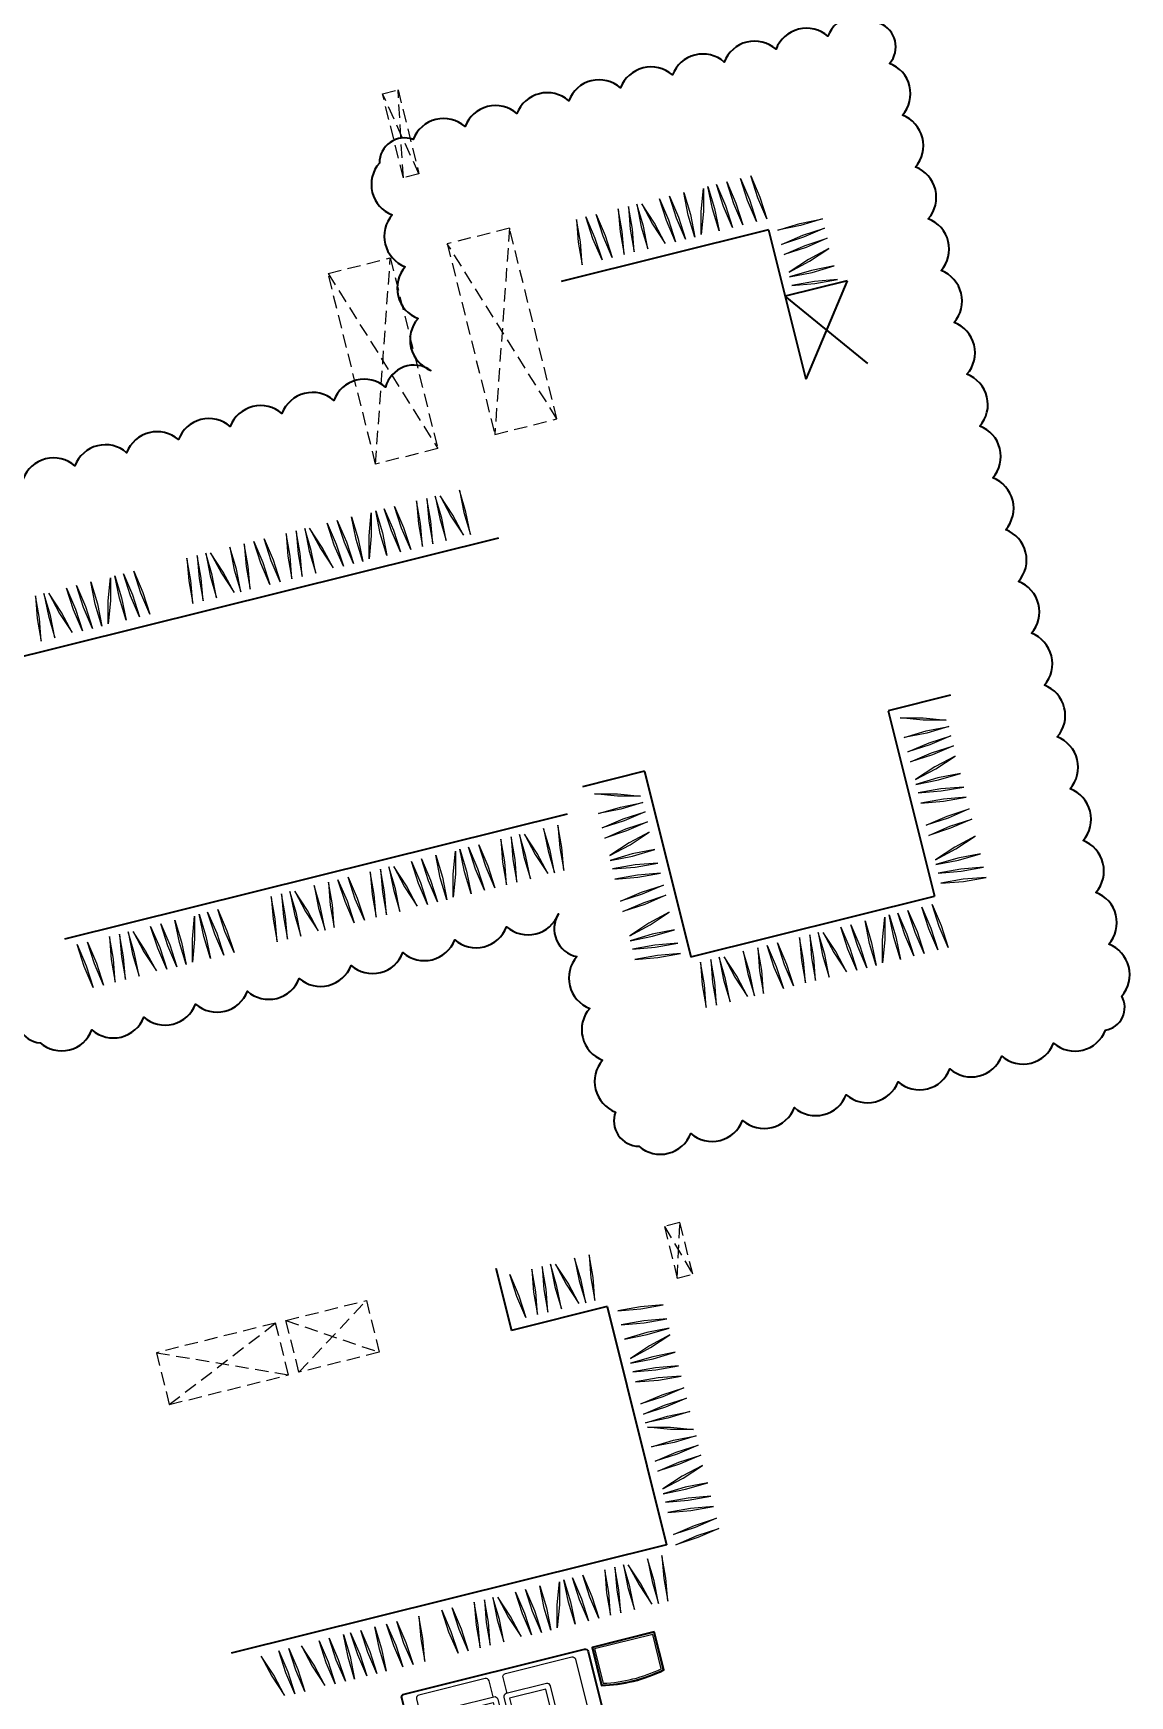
# Model space of a CAD drawing. Header units: inches. Extents: x -12478 to 399182, y -16583 to 525552.
# Drawn here: x 278499 to 288764, y 486813 to 502382 of the extents above; entities that cross this region are included whole.
import ezdxf
from ezdxf.enums import TextEntityAlignment as Align

# ---------------------------------------------------------------- set-up
doc = ezdxf.new("R2010")
doc.units = ezdxf.units.IN
doc.header["$LTSCALE"] = 1000
doc.header["$MEASUREMENT"] = 0
doc.linetypes.add('HIDDEN2', pattern=[0.1875, 0.125, -0.0625])
doc.layers.add('A-CLOUDS', color=1, linetype='Continuous')
doc.layers.add('A-FURN', color=253, linetype='Continuous')
doc.layers.add('A-FLOR-LEVL', color=4, linetype='Continuous', lineweight=18)
doc.layers.add('A-SHAFT', color=252, linetype='HIDDEN2', lineweight=18)
doc.styles.add('9999-DIM-SPC', font='simplex.shx', dxfattribs={"width": 0.75})
doc.dimstyles.new('0100-D-SPC', dxfattribs={"dimscale": 100, "dimtxt": 2, "dimasz": 2, "dimexe": 1, "dimexo": 2, "dimgap": 1, "dimtad": 1, "dimrnd": 0.05, "dimzin": 1, "dimdsep": 46, "dimtxsty": '9999-DIM-SPC', "dimblk": 'OBLIQUE', "dimcen": 2, "dimdle": 1, "dimclrd": 256, "dimclre": 252, "dimclrt": 256, "dimazin": 2, "dimtfac": 1, "dimtofl": 0, "dimtmove": 0, "dimatfit": 3, "dimfxl": 0.1, "dimtolj": 1, "dimtzin": 0, "dimlwd": 0, "dimlwe": 0, "dimarcsym": 0})

# ---------------------------------------------------------------- blocks, each defined once
blk = doc.blocks.new('_Oblique')
at = {"color": 0, "linetype": 'ByBlock', "lineweight": -2}
blk.add_line((-0.5, -0.5), (0.5, 0.5), dxfattribs=at)
blk = doc.blocks.new('night table 1-flat-4')
at = {"layer": 'A-FURN'}
blk.add_lwpolyline([(166673, -57301), (166073, -57301), (166073, -57668, 0.108982), (166673, -57668), (166673, -57301)], format="xyb", dxfattribs=at)
at = {"layer": 'A-FURN', "lineweight": 0}
for points in [[(166668, -57306), (166078, -57306), (166078, -57664, 0.107518), (166668, -57664)], [(166653, -57321), (166093, -57321), (166093, -57652, 0.103071), (166653, -57652)]]:
    blk.add_lwpolyline(points, format="xyb", close=True, dxfattribs=at)
blk = doc.blocks.new('bed 180 a-flat-2')
at = {"layer": 'A-FURN'}
for p, q in [((168710, -57137), (168862, -57137)), ((168710, -57187), (168862, -57187))]:
    blk.add_line(p, q, dxfattribs=at)
at = {"layer": 'A-FURN', "lineweight": 0}
for p, q in [((170561, -58104), (168698, -58104)), ((170561, -58684), (168698, -58684))]:
    blk.add_line(p, q, dxfattribs=at)
at = {"layer": 'A-FURN'}
for points in [[(168730, -57137), (168730, -56788, -0.414214), (168760, -56758), (170500, -56758, -0.414214), (170530, -56788), (170530, -57600)], [(170550, -58694), (170550, -58778, -0.414214), (170500, -58828), (168760, -58828, -0.414212), (168710, -58778), (168710, -58694)]]:
    blk.add_lwpolyline(points, format="xyb", dxfattribs=at)
at = {"layer": 'A-FURN', "lineweight": 0}
for points in [[(169562, -56985), (169562, -56830, 0.414214), (169532, -56800), (168892, -56800, 0.414214), (168862, -56830), (168862, -57270, 0.414214), (168892, -57300), (169150, -57300)], [(169697, -56985), (169697, -56830, -0.414214), (169727, -56800), (170367, -56800, -0.414214), (170397, -56830), (170397, -57270, -0.414214), (170367, -57300), (170109, -57300)], [(169380, -57435), (169180, -57435, -0.414214), (169150, -57405), (169150, -57015, -0.414214), (169180, -56985), (169570, -56985, -0.414214), (169600, -57015), (169600, -57305)], [(169880, -57435), (170079, -57435, 0.414214), (170109, -57405), (170109, -57015, 0.414214), (170079, -56985), (169689, -56985, 0.414214), (169659, -57015), (169659, -57305)]]:
    blk.add_lwpolyline(points, format="xyb", dxfattribs=at)
at = {"layer": 'A-FURN'}
for points in [[(168710, -58094), (168710, -57137)], [(170550, -57609), (170550, -58094)]]:
    blk.add_lwpolyline(points, dxfattribs=at)
at = {"layer": 'A-FURN', "lineweight": 0}
for points in [[(169380, -57385), (169200, -57385), (169200, -57035), (169550, -57035), (169550, -57305)], [(169880, -57385), (170059, -57385), (170059, -57035), (169709, -57035), (169709, -57305)], [(169380, -57305), (169880, -57305), (169880, -57565), (169380, -57565), (169380, -57305)], [(170109, -57405), (170550, -57609), (170168, -57933), (169863, -57565)], [(170500, -57586), (170174, -57863), (169880, -57507)], [(168698, -58694), (170561, -58694), (170561, -58094), (168698, -58094), (168698, -58694)]]:
    blk.add_lwpolyline(points, dxfattribs=at)
blk = doc.blocks.new('*U6')
for p, q in [((0, -3), (0, 3)), ((-3, 0), (3, 0))]:
    blk.add_line(p, q)
at = {"color": 252, "const_width": 1.5}
for points in [[(-0.75, 0, -0.414214), (0, 0.75, -1)], [(0, -0.75, 0.414214), (0.75, 0, 1)]]:
    blk.add_lwpolyline(points, format="xyb", dxfattribs=at)
blk.add_circle((0, 0), 1.5)
at = {"insert": (-113.12, 100), "char_height": 200, "attachment_point": 3, "style": '9999-DIM-SPC'}
blk.add_mtext('\\A1;', dxfattribs=at)
at = {"style": '9999-DIM-SPC', "width": 0.75}
blk.add_attdef('0000.00', text='', height=2, dxfattribs=at).set_placement((-3.66, 0.5), align=Align.RIGHT)
blk.add_attdef('X.X.X', text='', height=2, dxfattribs=at).set_placement((-9.01, -0.5), align=Align.TOP_RIGHT)
blk.add_leader([(0, 0), (-7.67, 0), (-12.51, 0)], dimstyle='0100-D-SPC', override={"dimgap": 1, "dimtad": 0, "dimldrblk": 'None'})

msp = doc.modelspace()

# ---------------------------------------------------------------- linework, layer by layer
at = {"layer": 'A-CLOUDS', "color": 12, "true_color": 0xe00000}
msp.add_lwpolyline([(278362.3, 493279.1, 0.5205671), (278563.4, 492927.5, 0.5205671), (279048.6, 493048.2, 0.5205671), (279533.8, 493168.9, 0.5205671), (280019, 493289.6, 0.5205671), (280504.2, 493410.4, 0.5205671), (280989.4, 493531.1, 0.5205671), (281474.6, 493651.8, 0.5205671), (281959.9, 493772.5, 0.5205671), (282445.1, 493893.2, 0.5205671), (282930.3, 494014, 0.5205671), (283415.5, 494134.7, 0.5205671), (283588, 493735.6, 0.5205671), (283708.7, 493250.4, 0.5205671), (283829.5, 492765.2, 0.5205671), (283950.2, 492280, 0.5205671), (284169.8, 491959.2, 0.5205671), (284655, 492079.9, 0.5205671), (285140.2, 492200.6, 0.5205671), (285625.4, 492321.3, 0.5205671), (286110.6, 492442.1, 0.5205671), (286595.8, 492562.8, 0.5205671), (287081, 492683.5, 0.5205671), (287566.2, 492804.2, 0.5205671), (288051.5, 492924.9, 0.5205671), (288536.7, 493045.7, 0.5205671), (288689.5, 493366.3, 0.5205671), (288568.8, 493851.5, 0.5205671), (288448.1, 494336.7, 0.5205671), (288327.4, 494821.9, 0.5205671), (288206.6, 495307.1, 0.5205671), (288085.9, 495792.4, 0.5205671), (287965.2, 496277.6, 0.5205671), (287844.5, 496762.8, 0.5205671), (287723.8, 497248, 0.5205671), (287603, 497733.2, 0.5205671), (287482.3, 498218.4, 0.5205671), (287361.6, 498703.6, 0.5205671), (287240.9, 499188.8, 0.5205671), (287120.2, 499674, 0.5205671), (286999.4, 500159.2, 0.5205671), (286878.7, 500644.4, 0.5205671), (286758, 501129.6, 0.5205671), (286637.3, 501614.8, 0.5205671), (286516.6, 502100.1, 0.5205671), (286423.4, 502474.6, 0.5205671), (285938.2, 502353.9, 0.5205671), (285453, 502233.1, 0.5205671), (284967.8, 502112.4, 0.5205671), (284482.6, 501991.7, 0.5205671), (283997.3, 501871, 0.5205671), (283512.1, 501750.3, 0.5205671), (283026.9, 501629.6, 0.5205671), (282541.7, 501508.8, 0.5205671), (282056.5, 501388.1, 0.5205671), (281739.3, 501166.4, 0.5205671), (281860, 500681.2, 0.5205671), (281980.7, 500195.9, 0.5205671), (282101.4, 499710.7, 0.5205671), (282222.1, 499225.5, 0.5205671), (281797.3, 499067.1, 0.5205671), (281312.6, 498944.5, 0.5205671), (280827.8, 498821.9, 0.5205671), (280343.1, 498699.3, 0.5205671), (279858.4, 498576.7, 0.5205671), (279373.6, 498454.1, 0.5205671), (278888.9, 498331.5, 0.5205671), (278404.2, 498208.9, 0.5205671)], format="xyb", dxfattribs=at)
at = {"layer": 'A-FURN', "color": 1}
for p, q in [((285383.3, 500540.8, 0), (283442.4, 500057.9, 0)), ((285383.3, 500540.8, 0), (285731, 499143.4, 0)), ((286120.1, 500064.6, 0), (285537.8, 499919.7, 0)), ((286313.2, 499288.2, 0), (285537.8, 499919.7, 0)), ((286120.1, 500064.6, 0), (285731, 499143.4, 0)), ((282855.2, 497655, 0), (278148.9, 496484.1, 0)), ((287085.8, 496182.9, 0), (286503.6, 496038.1, 0)), ((286503.6, 496038.1, 0), (286935.7, 494301, 0)), ((284223.1, 495470.7, 0), (283640.8, 495325.8, 0)), ((284223.1, 495470.7, 0), (284655.2, 493733.6, 0)), ((283498.7, 495068.9, 0), (278792.3, 493898, 0)), ((284655.2, 493733.6, 0), (286935.7, 494301, 0)), ((282830.5, 490816.8, 0), (282975.4, 490234.5, 0)), ((283873, 490457.9, 0), (282975.4, 490234.5, 0)), ((283873, 490457.9, 0), (284428.3, 488225.9, 0)), ((284428.3, 488225.9, 0), (280352.6, 487211.9, 0))]:
    msp.add_line(p, q, dxfattribs=at)
at = {"layer": 'A-FURN', "lineweight": 0, "elevation": 0}
for points in [[(285271.6, 500619.2), (285186.7, 500816.8), (285120.5, 501021.6), (285205.4, 500824)], [(285367.7, 500643.2), (285282.8, 500840.7), (285216.6, 501045.5), (285301.5, 500847.9)], [(284606.4, 500453.7), (284521.4, 500651.3), (284455.2, 500856.1), (284540.1, 500658.5)], [(284693, 500474), (284631.4, 500680.1), (284589.3, 500891.1), (284650.8, 500685.1)], [(284752.6, 500498.6), (284753, 500713.7), (284773.3, 500927.9), (284773, 500712.9)], [(284920.1, 500530.6), (284857.9, 500736.4), (284815.1, 500947.3), (284877.3, 500741.5)], [(285046.1, 500563.1), (284961.2, 500760.7), (284895, 500965.5), (284979.9, 500767.9)], [(285142.3, 500587.1), (285057.3, 500784.6), (284991.1, 500989.4), (285076, 500791.8)], [(284030.1, 500310.4), (284012.5, 500524.7), (283975.1, 500736.6), (283992.7, 500522.3)], [(284126.2, 500334.3), (284108.6, 500548.6), (284071.2, 500760.5), (284088.8, 500546.2)], [(284252.8, 500364.5), (284211.3, 500575.5), (284150.3, 500781.9), (284191.8, 500570.9)], [(284415.7, 500414.8), (284314.6, 500604.6), (284196.3, 500784.3), (284297.3, 500594.5)], [(284512, 500430.3), (284427.1, 500627.8), (284360.9, 500832.6), (284445.8, 500635)], [(283638.9, 500213), (283621.4, 500427.4), (283583.9, 500639.3), (283601.5, 500425)], [(283824.3, 500259.1), (283739.4, 500456.7), (283673.1, 500661.5), (283758, 500463.9)], [(283920.4, 500283.1), (283835.5, 500480.6), (283769.2, 500685.4), (283854.1, 500487.8)], [(285887.7, 500643.1), (285681.7, 500581.6), (285470.6, 500539.5), (285676.7, 500601)], [(285908.1, 500556.5), (285710.5, 500471.6), (285505.7, 500405.4), (285703.3, 500490.3)], [(285931.5, 500462.2), (285734, 500377.3), (285529.2, 500311), (285726.8, 500396)], [(285947, 500365.9), (285757.2, 500264.8), (285577.4, 500146.4), (285767.2, 500247.5)], [(285997.3, 500202.9), (285786.3, 500161.4), (285579.9, 500100.5), (285790.9, 500142)], [(286027.5, 500076.4), (285813.2, 500058.8), (285601.3, 500021.4), (285815.6, 500038.9)], [(282365.1, 497630.5), (282323.6, 497841.5), (282262.7, 498047.9), (282304.2, 497836.9)], [(282528, 497680.8), (282427, 497870.6), (282308.6, 498050.3), (282409.7, 497860.5)], [(282592.3, 497687), (282550.1, 497897.9), (282488.4, 498104.1), (282530.6, 497893.2)], [(281643.1, 497460.6), (281643.5, 497675.7), (281663.8, 497889.9), (281663.5, 497674.9)], [(281810.6, 497492.6), (281748.4, 497698.4), (281705.5, 497909.3), (281767.8, 497703.5)], [(281936.6, 497525.1), (281851.7, 497722.7), (281785.5, 497927.5), (281870.4, 497729.9)], [(282032.7, 497549), (281947.8, 497746.6), (281881.6, 497951.4), (281966.5, 497753.8)], [(282142.4, 497576.3), (282124.9, 497790.7), (282087.4, 498002.6), (282105, 497788.3)], [(282238.5, 497600.2), (282221, 497814.6), (282183.6, 498026.5), (282201.1, 497812.2)], [(281143.3, 497326.5), (281101.8, 497537.5), (281040.8, 497743.9), (281082.3, 497532.9)], [(281306.2, 497376.8), (281205.1, 497566.6), (281086.7, 497746.3), (281187.8, 497556.5)], [(281402.5, 497392.3), (281317.6, 497589.8), (281251.4, 497794.6), (281336.3, 497597)], [(281496.8, 497415.7), (281411.9, 497613.3), (281345.7, 497818), (281430.6, 497620.5)], [(281583.4, 497436), (281521.9, 497642.1), (281479.8, 497853.1), (281541.3, 497647.1)], [(280529.4, 497175), (280511.8, 497389.3), (280474.4, 497601.3), (280492, 497387)], [(280714.8, 497221.1), (280629.8, 497418.7), (280563.6, 497623.5), (280648.5, 497425.9)], [(280810.9, 497245), (280726, 497442.6), (280659.7, 497647.4), (280744.6, 497449.8)], [(280920.6, 497272.3), (280903, 497486.7), (280865.6, 497698.6), (280883.1, 497484.3)], [(281016.7, 497296.3), (280999.1, 497510.6), (280961.7, 497722.5), (280979.3, 497508.2)], [(279993.5, 497041.7), (279976, 497256), (279938.5, 497467.9), (279956.1, 497253.6)], [(280089.6, 497065.6), (280072.1, 497279.9), (280034.6, 497491.9), (280052.2, 497277.5)], [(280216.2, 497095.9), (280174.7, 497306.9), (280113.8, 497513.3), (280155.3, 497302.3)], [(280379.1, 497146.1), (280278.1, 497335.9), (280159.7, 497515.7), (280260.8, 497325.9)], [(280443.4, 497152.4), (280401.2, 497363.2), (280339.5, 497569.4), (280381.7, 497358.6)], [(279201.3, 496853.1), (279201.6, 497068.1), (279222, 497282.4), (279221.6, 497067.3)], [(279368.8, 496885), (279306.5, 497090.9), (279263.7, 497301.8), (279325.9, 497095.9)], [(279494.8, 496917.6), (279409.9, 497115.2), (279343.6, 497319.9), (279428.5, 497122.4)], [(279590.9, 496941.5), (279506, 497139.1), (279439.7, 497343.8), (279524.6, 497146.3)], [(278574.8, 496688.7), (278557.2, 496903), (278519.8, 497115), (278537.4, 496900.7)], [(278701.4, 496719), (278659.9, 496930), (278598.9, 497136.4), (278640.4, 496925.4)], [(278864.3, 496769.3), (278763.2, 496959.1), (278644.9, 497138.8), (278746, 496949)], [(278960.7, 496784.7), (278875.8, 496982.3), (278809.5, 497187), (278894.4, 496989.5)], [(279055, 496808.2), (278970.1, 497005.8), (278903.8, 497210.5), (278988.7, 497012.9)], [(279141.6, 496828.5), (279080.1, 497034.6), (279037.9, 497245.6), (279099.4, 497039.5)], [(287045.6, 495950), (286830.6, 495950.4), (286616.3, 495970.7), (286831.4, 495970.4)], [(287070.2, 495890.3), (286864.2, 495828.8), (286653.1, 495786.7), (286859.2, 495848.2)], [(287090.5, 495803.7), (286893, 495718.8), (286688.2, 495652.6), (286885.8, 495737.5)], [(287114, 495709.4), (286916.4, 495624.5), (286711.7, 495558.3), (286909.3, 495643.2)], [(287129.5, 495613.1), (286939.7, 495512), (286759.9, 495393.6), (286949.7, 495494.7)], [(287179.7, 495450.2), (286968.7, 495408.7), (286762.4, 495347.7), (286973.3, 495389.2)], [(284182.9, 495237.8), (283967.9, 495238.1), (283753.6, 495258.5), (283968.7, 495258.1)], [(287210, 495323.6), (286995.7, 495306), (286783.8, 495268.6), (286998.1, 495286.2)], [(284207.5, 495178.1), (284001.4, 495116.6), (283790.4, 495074.4), (283996.5, 495136)], [(284227.8, 495091.5), (284030.3, 495006.6), (283825.5, 494940.3), (284023.1, 495025.3)], [(287233.9, 495227.5), (287019.6, 495209.9), (286807.7, 495172.5), (287022, 495190)], [(287261.2, 495117.8), (287063.6, 495032.9), (286858.9, 494966.6), (287056.5, 495051.5)], [(283380.6, 494518.6), (283338.4, 494729.5), (283276.7, 494935.7), (283318.9, 494724.8)], [(283466.6, 494541.3), (283449, 494755.6), (283411.6, 494967.5), (283429.2, 494753.2)], [(284251.3, 494997.2), (284053.7, 494912.3), (283849, 494846), (284046.5, 494930.9)], [(287285.1, 495021.7), (287087.6, 494936.8), (286882.8, 494870.5), (287080.4, 494955.4)], [(282821, 494380.6), (282736.1, 494578.2), (282669.9, 494783), (282754.8, 494585.4)], [(282930.7, 494407.9), (282913.2, 494622.2), (282875.7, 494834.2), (282893.3, 494619.9)], [(283026.8, 494431.8), (283009.3, 494646.2), (282971.9, 494858.1), (282989.4, 494643.8)], [(283153.4, 494462.1), (283111.9, 494673.1), (283051, 494879.5), (283092.5, 494668.5)], [(283316.3, 494512.4), (283215.3, 494702.2), (283096.9, 494881.9), (283198, 494692.1)], [(284266.7, 494900.8), (284076.9, 494799.8), (283897.2, 494681.4), (284087, 494782.5)], [(287316.3, 494862.1), (287126.5, 494761.1), (286946.8, 494642.7), (287136.6, 494743.8)], [(282190.8, 494223.8), (282105.9, 494421.4), (282039.7, 494626.2), (282124.6, 494428.6)], [(282285.1, 494247.3), (282200.2, 494444.9), (282134, 494649.6), (282218.9, 494452.1)], [(282371.7, 494267.6), (282310.2, 494473.7), (282268.1, 494684.7), (282329.6, 494478.7)], [(282431.4, 494292.2), (282431.8, 494507.3), (282452.1, 494721.5), (282451.8, 494506.5)], [(282598.9, 494324.1), (282536.7, 494530), (282493.8, 494740.9), (282556.1, 494535)], [(282724.9, 494356.7), (282640, 494554.3), (282573.8, 494759), (282658.7, 494561.5)], [(284317, 494737.9), (284106, 494696.4), (283899.6, 494635.5), (284110.6, 494677)], [(287366.6, 494699.2), (287155.6, 494657.7), (286949.2, 494596.8), (287160.2, 494638.3)], [(281599.2, 494076.6), (281514.3, 494274.2), (281448, 494479), (281532.9, 494281.4)], [(281708.9, 494103.9), (281691.3, 494318.2), (281653.9, 494530.2), (281671.4, 494315.9)], [(281805, 494127.8), (281787.4, 494342.2), (281750, 494554.1), (281767.5, 494339.8)], [(281931.6, 494158.1), (281890.1, 494369.1), (281829.1, 494575.5), (281870.6, 494364.5)], [(282094.5, 494208.4), (281993.4, 494398.2), (281875, 494577.9), (281976.1, 494388.1)], [(284347.3, 494611.3), (284133, 494593.8), (283921, 494556.3), (284135.3, 494573.9)], [(284371.2, 494515.2), (284156.9, 494497.7), (283944.9, 494460.2), (284159.3, 494477.8)], [(287396.8, 494572.6), (287182.5, 494555.1), (286970.6, 494517.6), (287184.9, 494535.2)], [(287420.8, 494476.5), (287206.4, 494459), (286994.5, 494421.5), (287208.8, 494439.1)], [(280877.9, 493897.2), (280860.4, 494111.5), (280822.9, 494323.4), (280840.5, 494109.1)], [(281004.5, 493927.5), (280963, 494138.5), (280902, 494344.9), (280943.5, 494133.9)], [(281167.4, 493977.7), (281066.4, 494167.5), (280948, 494347.3), (281049.1, 494157.5)], [(281231.7, 493984), (281189.5, 494194.8), (281127.8, 494401), (281170, 494190.2)], [(281317.7, 494006.6), (281300.1, 494220.9), (281262.7, 494432.9), (281280.3, 494218.5)], [(281503.1, 494052.7), (281418.1, 494250.3), (281351.9, 494455.1), (281436.8, 494257.5)], [(284398.5, 494405.5), (284200.9, 494320.6), (283996.2, 494254.4), (284193.7, 494339.3)], [(284422.4, 494309.4), (284224.8, 494224.5), (284020.1, 494158.3), (284217.6, 494243.2)], [(280379.2, 493773.1), (280294.3, 493970.7), (280228, 494175.4), (280312.9, 493977.9)], [(280781.8, 493873.3), (280764.3, 494087.6), (280726.8, 494299.5), (280744.4, 494085.2)], [(286839.6, 493765), (286754.6, 493962.6), (286688.4, 494167.4), (286773.3, 493969.8)], [(286968.9, 493797.2), (286884, 493994.8), (286817.8, 494199.5), (286902.7, 494002)], [(287065, 493821.1), (286980.1, 494018.7), (286913.9, 494223.5), (286998.8, 494025.9)], [(279749, 493616.3), (279664, 493813.9), (279597.8, 494018.6), (279682.7, 493821.1)], [(279843.3, 493639.8), (279758.4, 493837.3), (279692.1, 494042.1), (279777, 493844.5)], [(279929.9, 493660.1), (279868.4, 493866.1), (279826.2, 494077.2), (279887.7, 493871.1)], [(279989.6, 493684.7), (279989.9, 493899.7), (280010.3, 494114), (280009.9, 493898.9)], [(280157.1, 493716.6), (280094.8, 493922.5), (280052, 494133.4), (280114.2, 493927.5)], [(280283.1, 493749.2), (280198.1, 493946.8), (280131.9, 494151.5), (280216.8, 493954)], [(284453.6, 494149.9), (284263.8, 494048.8), (284084, 493930.5), (284273.8, 494031.5)], [(286209.3, 493608.2), (286124.4, 493805.8), (286058.2, 494010.6), (286143.1, 493813)], [(286303.7, 493631.7), (286218.8, 493829.3), (286152.5, 494034), (286237.4, 493836.5)], [(286390.3, 493652), (286328.8, 493858.1), (286286.6, 494069.1), (286348.1, 493863.1)], [(286450, 493676.6), (286450.3, 493891.6), (286470.6, 494105.9), (286470.3, 493890.9)], [(286617.4, 493708.5), (286555.2, 493914.4), (286512.4, 494125.3), (286574.6, 493919.4)], [(286743.5, 493741.1), (286658.5, 493938.7), (286592.3, 494143.4), (286677.2, 493945.9)], [(279061.2, 493445.2), (278976.3, 493642.8), (278910, 493847.5), (278994.9, 493650)], [(279157.3, 493469.1), (279072.4, 493666.7), (279006.1, 493871.4), (279091.1, 493673.9)], [(279267, 493496.4), (279249.4, 493710.7), (279212, 493922.7), (279229.6, 493708.3)], [(279363.1, 493520.3), (279345.5, 493734.6), (279308.1, 493946.6), (279325.7, 493732.2)], [(279489.7, 493550.6), (279448.2, 493761.6), (279387.2, 493968), (279428.7, 493757)], [(279652.6, 493600.9), (279551.5, 493790.7), (279433.2, 493970.4), (279534.3, 493780.6)], [(284503.8, 493987), (284292.9, 493945.5), (284086.5, 493884.5), (284297.5, 493926)], [(284534.1, 493860.4), (284319.8, 493842.8), (284107.9, 493805.4), (284322.2, 493823)], [(285617.7, 493461), (285532.8, 493658.6), (285466.5, 493863.4), (285551.4, 493665.8)], [(285727.4, 493488.3), (285709.8, 493702.6), (285672.4, 493914.6), (285690, 493700.3)], [(285823.5, 493512.2), (285805.9, 493726.6), (285768.5, 493938.5), (285786.1, 493724.2)], [(285950.1, 493542.5), (285908.6, 493753.5), (285847.6, 493959.9), (285889.1, 493748.9)], [(286113, 493592.8), (286011.9, 493782.6), (285893.6, 493962.3), (285994.6, 493772.5)], [(284558, 493764.3), (284343.7, 493746.7), (284131.8, 493709.3), (284346.1, 493726.9)], [(284896.4, 493281.6), (284878.9, 493495.9), (284841.5, 493707.8), (284859, 493493.5)], [(285023, 493311.9), (284981.5, 493522.9), (284920.6, 493729.3), (284962.1, 493518.3)], [(285186, 493362.1), (285084.9, 493551.9), (284966.5, 493731.7), (285067.6, 493541.9)], [(285250.2, 493368.4), (285208, 493579.2), (285146.3, 493785.4), (285188.6, 493574.6)], [(285336.2, 493391), (285318.7, 493605.3), (285281.3, 493817.3), (285298.8, 493602.9)], [(285521.6, 493437.1), (285436.7, 493634.7), (285370.4, 493839.4), (285455.3, 493641.9)], [(284800.3, 493257.7), (284782.8, 493472), (284745.4, 493683.9), (284762.9, 493469.6)], [(283671.1, 490492.9), (283628.9, 490703.8), (283567.2, 490910), (283609.5, 490699.1)], [(283757.1, 490515.6), (283739.6, 490729.9), (283702.2, 490941.8), (283719.7, 490727.5)], [(283111.6, 490355), (283026.6, 490552.5), (282960.4, 490757.3), (283045.3, 490559.7)], [(283221.2, 490382.2), (283203.7, 490596.6), (283166.3, 490808.5), (283183.8, 490594.2)], [(283317.4, 490406.2), (283299.8, 490620.5), (283262.4, 490832.4), (283279.9, 490618.1)], [(283443.9, 490436.4), (283402.4, 490647.4), (283341.5, 490853.8), (283383, 490642.8)], [(283606.9, 490486.7), (283505.8, 490676.5), (283387.4, 490856.2), (283488.5, 490666.4)], [(284397.8, 490473.3), (284183.5, 490455.8), (283971.5, 490418.4), (284185.8, 490435.9)], [(284430.3, 490342.7), (284216, 490325.1), (284004, 490287.7), (284218.3, 490305.3)], [(284452.9, 490256.7), (284242.1, 490214.4), (284035.9, 490152.8), (284246.7, 490195)], [(284459.2, 490192.4), (284269.4, 490091.3), (284089.6, 489973), (284279.4, 490074)], [(284509.4, 490029.5), (284298.4, 489988), (284092, 489927), (284303, 489968.5)], [(284539.7, 489902.9), (284325.4, 489885.3), (284113.4, 489847.9), (284327.8, 489865.5)], [(284563.6, 489806.8), (284349.3, 489789.2), (284137.4, 489751.8), (284351.7, 489769.4)], [(284590.9, 489697.1), (284393.3, 489612.2), (284188.6, 489545.9), (284386.1, 489630.8)], [(284614.8, 489601), (284417.2, 489516.1), (284212.5, 489449.8), (284410.1, 489534.7)], [(284647.4, 489475), (284441.5, 489412.8), (284230.6, 489369.9), (284436.5, 489432.1)], [(284679.3, 489307.5), (284464.3, 489307.8), (284250, 489328.2), (284465.1, 489327.8)], [(284703.9, 489247.8), (284497.9, 489186.3), (284286.8, 489144.1), (284492.9, 489205.7)], [(284724.2, 489161.2), (284526.7, 489076.3), (284321.9, 489010), (284519.5, 489095)], [(284747.7, 489066.9), (284550.1, 488982), (284345.4, 488915.7), (284542.9, 489000.6)], [(284763.2, 488970.5), (284573.3, 488869.5), (284393.6, 488751.1), (284583.4, 488852.2)], [(284813.4, 488807.6), (284602.4, 488766.1), (284396, 488705.2), (284607, 488746.7)], [(284843.7, 488681), (284629.4, 488663.5), (284417.4, 488626.1), (284631.8, 488643.6)], [(284867.6, 488584.9), (284653.3, 488567.4), (284441.4, 488529.9), (284655.7, 488547.5)], [(284894.9, 488475.2), (284697.3, 488390.3), (284492.6, 488324.1), (284690.1, 488409)], [(284918.8, 488379.1), (284721.2, 488294.2), (284516.5, 488228), (284714, 488312.9)], [(284353.8, 487677.4), (284311.6, 487888.3), (284250, 488094.5), (284292.2, 487883.6)], [(284439.9, 487700.1), (284422.3, 487914.4), (284384.9, 488126.3), (284402.4, 487912)], [(283794.3, 487539.4), (283709.4, 487737), (283643.1, 487941.8), (283728, 487744.2)], [(283904, 487566.7), (283886.4, 487781), (283849, 487993), (283866.6, 487778.7)], [(284000.1, 487590.6), (283982.5, 487805), (283945.1, 488016.9), (283962.7, 487802.6)], [(284126.7, 487620.9), (284085.2, 487831.9), (284024.2, 488038.3), (284065.7, 487827.3)], [(284289.6, 487671.2), (284188.5, 487861), (284070.2, 488040.7), (284171.2, 487850.9)], [(283164.1, 487382.6), (283079.2, 487580.2), (283012.9, 487785), (283097.8, 487587.4)], [(283258.4, 487406.1), (283173.5, 487603.7), (283107.2, 487808.4), (283192.1, 487610.9)], [(283345, 487426.4), (283283.5, 487632.5), (283241.3, 487843.5), (283302.8, 487637.5)], [(283404.7, 487451), (283405, 487666), (283425.4, 487880.3), (283425, 487665.3)], [(283572.2, 487482.9), (283510, 487688.8), (283467.1, 487899.7), (283529.3, 487693.8)], [(283698.2, 487515.5), (283613.3, 487713.1), (283547, 487917.8), (283631.9, 487720.3)], [(282476.3, 487211.5), (282391.4, 487409.1), (282325.1, 487613.8), (282410.1, 487416.3)], [(282572.4, 487235.4), (282487.5, 487433), (282421.3, 487637.8), (282506.2, 487440.2)], [(282682.1, 487262.7), (282664.5, 487477), (282627.1, 487689), (282644.7, 487474.7)], [(282778.2, 487286.6), (282760.7, 487501), (282723.2, 487712.9), (282740.8, 487498.6)], [(282904.8, 487316.9), (282863.3, 487527.9), (282802.3, 487734.3), (282843.8, 487523.3)], [(283067.7, 487367.2), (282966.7, 487557), (282848.3, 487736.7), (282949.4, 487546.9)], [(281802.2, 487042.6), (281740.7, 487248.6), (281698.6, 487459.7), (281760.1, 487253.6)], [(281958.4, 487082.7), (281873.5, 487280.2), (281807.2, 487485), (281892.2, 487287.4)], [(282054.5, 487106.6), (281969.6, 487304.1), (281903.4, 487508.9), (281988.3, 487311.3)], [(282164.2, 487133.9), (282146.6, 487348.2), (282109.2, 487560.1), (282126.8, 487345.8)], [(281326.6, 486925.5), (281241.7, 487123), (281175.4, 487327.8), (281260.4, 487130.2)], [(281420.9, 486948.9), (281336, 487146.5), (281269.8, 487351.3), (281354.7, 487153.7)], [(281507.5, 486969.3), (281446, 487175.3), (281403.9, 487386.4), (281465.4, 487180.3)], [(281621.3, 486998.8), (281536.4, 487196.4), (281470.2, 487401.1), (281555.1, 487203.6)], [(281715.6, 487022.3), (281630.7, 487219.8), (281564.5, 487424.6), (281649.4, 487227)], [(280852, 486815.9), (280750.9, 487005.7), (280632.6, 487185.4), (280733.6, 486995.6)], [(280948.3, 486831.4), (280863.4, 487028.9), (280797.2, 487233.7), (280882.1, 487036.1)], [(281042.7, 486854.8), (280957.7, 487052.4), (280891.5, 487257.2), (280976.4, 487059.6)], [(281230.3, 486910), (281129.2, 487099.8), (281010.8, 487279.6), (281111.9, 487089.8)]]:
    msp.add_lwpolyline(points, close=True, dxfattribs=at)
at = {"layer": 'A-SHAFT'}
for p, q in [((282109.6, 501065.9), (281768.5, 501815.8)), ((281964.1, 501029.7), (281914.1, 501852)), ((282957.9, 500555.7, 0), (282819.9, 498625.2, 0)), ((283402.2, 498770.1, 0), (282375.7, 500410.8, 0)), ((281703.9, 498347.6, 0), (281842, 500278, 0)), ((281259.7, 500133.1, 0), (282286.2, 498492.4, 0)), ((284407.4, 491209.1), (284673.7, 490760.1)), ((284528.2, 490723.9), (284553, 491245.3, 0)), ((280986.1, 489842.7, 0), (281617.5, 490515, 0)), ((279773.1, 489540.9, 0), (280768.4, 490303.7, 0)), ((280865.4, 490327.9, 0), (281738.2, 490029.8, 0)), ((279652.4, 490026.1, 0), (280889.1, 489818.5, 0))]:
    msp.add_line(p, q, dxfattribs=at)
for points in [[(281768.5, 501815.8), (281914.1, 501852), (282109.6, 501065.9), (281964.1, 501029.7)], [(284528.2, 490723.9), (284673.7, 490760.1), (284553, 491245.3), (284407.4, 491209.1)]]:
    msp.add_lwpolyline(points, close=True, dxfattribs=at)
at = {"layer": 'A-SHAFT', "elevation": 0}
for points in [[(282957.9, 500555.7), (282375.7, 500410.8), (282819.9, 498625.2), (283402.2, 498770.1)], [(281259.7, 500133.1), (281842, 500278), (282286.2, 498492.4), (281703.9, 498347.6)], [(280865.4, 490327.9), (281617.5, 490515), (281738.2, 490029.8), (280986.1, 489842.7)], [(280768.4, 490303.7), (279652.4, 490026.1), (279773.1, 489540.9), (280889.1, 489818.5)]]:
    msp.add_lwpolyline(points, close=True, dxfattribs=at)

# ---------------------------------------------------------------- block references
at = {"layer": 'A-FLOR-LEVL'}
ref = msp.add_blockref('*U6', (268695.6, 491606.6, 0), dxfattribs=dict(at, xscale=-95.99999999999979, yscale=95.99999999999973, zscale=95.99999999999974, rotation=13.97142193979294))
ref.add_attrib('0000.00', 'FFL+6.00', dxfattribs={"layer": '0', "height": 192, "rotation": 13.97142, "style": '9999-DIM-SPC', "width": 0.75}).set_placement((269849.8, 491943.3, 0), align=Align.RIGHT)
ref.add_attrib('X.X.X', 'SSL+5.90', dxfattribs={"layer": '0', "height": 192, "rotation": 13.97142, "style": '9999-DIM-SPC', "width": 0.75}).set_placement((269873, 491850.1, 0), align=Align.TOP_RIGHT)
ref = msp.add_blockref('*U6', (272435.6, 484154.5, 0), dxfattribs=dict(at, xscale=-95.99999999999979, yscale=95.99999999999977, zscale=95.99999999999979, rotation=13.9714219397971))
ref.add_attrib('0000.00', 'FFL+1.50', dxfattribs={"layer": '0', "height": 192, "rotation": 13.97142, "style": '9999-DIM-SPC', "width": 0.75}).set_placement((273589.8, 484491.1, 0), align=Align.RIGHT)
ref.add_attrib('X.X.X', 'SSL+1.40', dxfattribs={"layer": '0', "height": 192, "rotation": 13.97142, "style": '9999-DIM-SPC', "width": 0.75}).set_placement((273613, 484398, 0), align=Align.TOP_RIGHT)
ref = msp.add_blockref('*U6', (270454.3, 480698.9, 0), dxfattribs=dict(at, xscale=-95.99999999999979, yscale=95.99999999999973, zscale=95.99999999999974, rotation=13.97142193979294))
ref.add_attrib('0000.00', 'FFL+6.00', dxfattribs={"layer": '0', "height": 192, "rotation": 13.97142, "style": '9999-DIM-SPC', "width": 0.75}).set_placement((271608.5, 481035.5, 0), align=Align.RIGHT)
ref.add_attrib('X.X.X', 'SSL+5.90', dxfattribs={"layer": '0', "height": 192, "rotation": 13.97142, "style": '9999-DIM-SPC', "width": 0.75}).set_placement((271631.7, 480942.4, 0), align=Align.TOP_RIGHT)
ref = msp.add_blockref('*U6', (272703.8, 477365.3, 0), dxfattribs=dict(at, xscale=-95.99999999999979, yscale=95.99999999999973, zscale=95.99999999999974, rotation=13.97142193979294))
ref.add_attrib('0000.00', 'FFL+6.00', dxfattribs={"layer": '0', "height": 192, "rotation": 13.97142, "style": '9999-DIM-SPC', "width": 0.75}).set_placement((273858, 477702, 0), align=Align.RIGHT)
ref.add_attrib('X.X.X', 'SSL+5.90', dxfattribs={"layer": '0', "height": 192, "rotation": 13.97142, "style": '9999-DIM-SPC', "width": 0.75}).set_placement((273881.2, 477608.8, 0), align=Align.TOP_RIGHT)
at = {"layer": 'A-FURN', "rotation": 13.97142328298572}
for name, p in [('night table 1-flat-4', (108735.9, 502776.1, 0)), ('bed 180 a-flat-2', (104499.6, 501163.1, 0))]:
    msp.add_blockref(name, p, dxfattribs=at)

doc.saveas('drawing.dxf')
